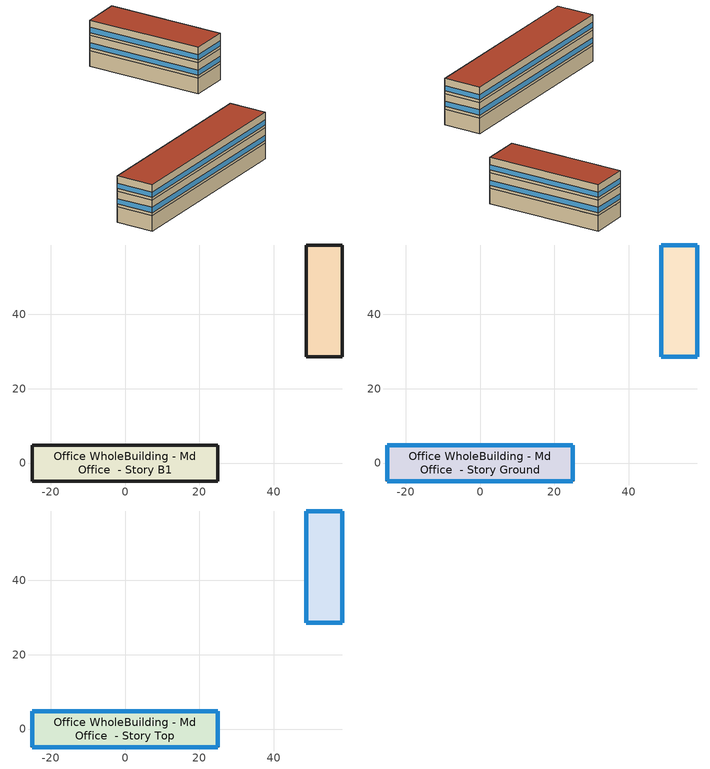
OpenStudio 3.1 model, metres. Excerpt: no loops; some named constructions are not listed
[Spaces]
Office WholeBuilding - Md Office  - Story B1
 floor ground: -24.98,-4.84 -24.98,4.84 24.98,4.84 24.98,-4.84 z-3.96
 wall ground: -24.98,4.84 -24.98,-4.84 24.98,-4.84 24.98,4.84 -24.98,4.84 z-3.96:0
 ceiling adiabatic (Typical Interior Ceiling): 24.98,-4.84 24.98,4.84 -24.98,4.84 -24.98,-4.84 z0
Office WholeBuilding - Md Office  - Story B1 1
 floor ground: 58.43,28.61 48.76,28.61 48.76,58.7 58.43,58.7 z-3.96
 wall ground: 48.76,28.61 58.43,28.61 58.43,58.7 48.76,58.7 48.76,28.61 z-3.96:0
 ceiling adiabatic (Typical Interior Ceiling): 58.43,58.7 48.76,58.7 48.76,28.61 58.43,28.61 z0
Office WholeBuilding - Md Office  - Story Ground
 floor adiabatic (Typical Interior Floor): -24.98,-4.84 -24.98,4.84 24.98,4.84 24.98,-4.84 z0
 wall outside: -24.98,4.84 -24.98,-4.84 24.98,-4.84 24.98,4.84 -24.98,4.84 z0:3.96
 window: 24.96,4.84 -24.96,4.84 / -24.96,-4.84 24.96,-4.84 z0.76:2.07; -24.98,4.81 -24.98,-4.81 / 24.98,-4.81 24.98,4.81 z0.76:2.08
 ceiling adiabatic (Typical Interior Ceiling): 24.98,-4.84 24.98,4.84 -24.98,4.84 -24.98,-4.84 z3.96
Office WholeBuilding - Md Office  - Story Ground 1
 floor adiabatic (Typical Interior Floor): 58.43,28.61 48.76,28.61 48.76,58.7 58.43,58.7 z0
 wall outside: 48.76,28.61 58.43,28.61 58.43,58.7 48.76,58.7 48.76,28.61 z0:3.96
 window: 48.78,28.61 58.4,28.61 / 58.4,58.7 48.78,58.7 z0.76:2.08; 48.76,58.67 48.76,28.64 / 58.43,28.64 58.43,58.67 z0.76:2.07
 ceiling adiabatic (Typical Interior Ceiling): 58.43,58.7 48.76,58.7 48.76,28.61 58.43,28.61 z3.96
Office WholeBuilding - Md Office  - Story Top
 floor adiabatic (Typical Interior Floor): -24.98,-4.84 -24.98,4.84 24.98,4.84 24.98,-4.84 z3.96
 wall outside: -24.98,4.84 -24.98,-4.84 24.98,-4.84 24.98,4.84 -24.98,4.84 z3.96:7.92
 window: -24.98,4.81 -24.98,-4.81 / 24.98,-4.81 24.98,4.81 z4.72:6.04; 24.96,4.84 -24.96,4.84 / -24.96,-4.84 24.96,-4.84 z4.72:6.03
 roof outside: 24.98,-4.84 24.98,4.84 -24.98,4.84 -24.98,-4.84 z7.92
Office WholeBuilding - Md Office  - Story Top 1
 floor adiabatic (Typical Interior Floor): 58.43,28.61 48.76,28.61 48.76,58.7 58.43,58.7 z3.96
 wall outside: 48.76,28.61 58.43,28.61 58.43,58.7 48.76,58.7 48.76,28.61 z3.96:7.92
 window: 48.78,28.61 58.4,28.61 / 58.4,58.7 48.78,58.7 z4.72:6.04; 48.76,58.67 48.76,28.64 / 58.43,28.64 58.43,58.67 z4.72:6.03
 roof outside: 58.43,58.7 48.76,58.7 48.76,28.61 58.43,28.61 z7.92
[Schedule:Ruleset]
Name | Default Day Schedule | Summer Design Day Schedule | Winter Design Day Schedule
Clothing Schedule | Clothing Schedule Default Winter Clothes
OfficeMedium INFIL_SCH_PNNL | OfficeMedium INFIL_SCH_PNNL Default | OfficeMedium INFIL_SCH_PNNL Summer Design Day | OfficeMedium INFIL_SCH_PNNL Winter Design Day
OfficeMedium BLDG_SWH_SCH | OfficeMedium BLDG_SWH_SCH Default | OfficeMedium BLDG_SWH_SCH Summer Design Day | OfficeMedium BLDG_SWH_SCH Winter Design Day
[Schedule:Day]
Clothing Schedule Default Winter Clothes; OfficeMedium INFIL_SCH_PNNL Default: 24, 0, 1
Clothing Schedule Summer Clothes: 24, 0, 0.5
Air Velocity Schedule Default; Fraction Sensible - 0.2 Default: 24, 0, 0.2
Work Efficiency Schedule Default: 24, 0, 0
OfficeMedium BLDG_OCC_SCH Sat Day: 6, 0, 0, 8, 0, 0.1, 12, 0, 0.3, 17, 0, 0.1, 19, 0, 0.05, 24, 0, 0
OfficeMedium BLDG_OCC_SCH Wkdy Day: 6, 0, 0, 7, 0, 0.1, 8, 0, 0.2, 12, 0, 0.95, 13, 0, 0.5, 17, 0, 0.95, 18, 0, 0.3, 22, 0, 0.1, 24, 0, 0.05
OfficeMedium BLDG_LIGHT_SCH_2004 Sat Day: 6, 0, 0.05, 8, 0, 0.1, 12, 0, 0.3, 17, 0, 0.15, 24, 0, 0.05
OfficeMedium BLDG_LIGHT_SCH_2004 Sun Day; Fraction Latent - 0.05 Default: 24, 0, 0.05
OfficeMedium BLDG_LIGHT_SCH_2004 Wkdy Day: 5, 0, 0.05, 7, 0, 0.1, 8, 0, 0.3, 17, 0, 0.9, 18, 0, 0.5, 20, 0, 0.3, 22, 0, 0.2, 23, 0, 0.1, 24, 0, 0.05
OfficeMedium BLDG_EQUIP_SCH_2004 Sat Day: 6, 0, 0.3, 8, 0, 0.4, 12, 0, 0.5, 17, 0, 0.35, 24, 0, 0.3
OfficeMedium BLDG_EQUIP_SCH_2004 Sun Day; Office Shared Service Water Loop Piping Air Velocity - 0.67mph Default: 24, 0, 0.3
OfficeMedium BLDG_EQUIP_SCH_2004 Wkdy Day: 8, 0, 0.4, 12, 0, 0.9, 13, 0, 0.8, 17, 0, 0.9, 18, 0, 0.5, 24, 0, 0.4
OfficeMedium INFIL_SCH_PNNL Summer Design Day; OfficeMedium INFIL_SCH_PNNL SmrDsn|Wkdy Day: 6, 0, 1, 22, 0, 0.25, 24, 0, 1
OfficeMedium INFIL_SCH_PNNL Winter Design Day; OfficeMedium INFIL_SCH_PNNL WntrDsn|Sat Day: 6, 0, 1, 18, 0, 0.25, 24, 0, 1
6 space(s) Occ Sch Sunday 1: 5, 0, 0, 6, 0, 0.00414583, 17, 0, 0, 18, 0, 0.00414583, 24, 0, 0
6 space(s) Occ Sch Saturday 1: 5, 0, 0, 6, 0, 0.00829167, 7, 0, 0, 8, 0, 0.0165833, 11, 0, 0, 12, 0, 0.0165833, 16, 0, 0, 17, 0, 0.00414583, 18, 0, 0, 19, 0, 0.00414583, 24, 0, 0
6 space(s) Occ Sch Sunday 2; 6 space(s) Occ Sch Sunday 3: 5, 0, 0, 6, 0, 1, 17, 0, 0, 18, 0, 1, 24, 0, 0
6 space(s) Occ Sch Saturday 2; 6 space(s) Occ Sch Saturday 3: 5, 0, 0, 6, 0, 1, 7, 0, 0, 8, 0, 1, 11, 0, 0, 12, 0, 1, 16, 0, 0, 17, 0, 1, 18, 0, 0, 19, 0, 1, 24, 0, 0
OfficeMedium BLDG_SWH_SCH Default: 6, 0, 0, 11, 0, 0.04, 13, 0, 0.06, 14, 0, 0.09, 15, 0, 0.06, 18, 0, 0.04, 24, 0, 0
OfficeMedium BLDG_SWH_SCH Summer Design Day; OfficeMedium BLDG_SWH_SCH SmrDsn|Wkdy Day: 6, 0, 0, 7, 0, 0.07, 8, 0, 0.19, 9, 0, 0.35, 10, 0, 0.38, 11, 0, 0.39, 12, 0, 0.47, 13, 0, 0.57, 14, 0, 0.54, 15, 0, 0.34, 16, 0, 0.33, 17, 0, 0.44, 18, 0, 0.26, 19, 0, 0.21, 20, 0, 0.15, 21, 0, 0.17, 22, 0, 0.08, 24, 0, 0.05
OfficeMedium BLDG_SWH_SCH Winter Design Day; OfficeMedium BLDG_SWH_SCH WntrDsn|Sat Day: 6, 0, 0, 7, 0, 0.07, 8, 0, 0.11, 9, 0, 0.15, 10, 0, 0.21, 11, 0, 0.19, 12, 0, 0.23, 13, 0, 0.2, 14, 0, 0.19, 15, 0, 0.15, 16, 0, 0.13, 17, 0, 0.14, 19, 0, 0.07, 24, 0, 0
Mixed Water At Faucet Temp - 140F Default; Service Water Loop Temp - 140F Default: 24, 0, 60
Water Heater Ambient Temp Schedule - 71.6f Default: 24, 0, 22
Office Shared Service Water Loop Piping Air Temp - 70F Default: 24, 0, 21.1111
OfficeMedium HTGSETP_SCH_PACU_VAV_bot Sat Day: 5, 0, 15.6, 17, 0, 21, 24, 0, 15.6
OfficeMedium HTGSETP_SCH_PACU_VAV_bot Wkdy Day: 5, 0, 15.6, 22, 0, 21, 24, 0, 15.6
OfficeMedium CLGSETP_SCH_NO_SETBACK Default|WntrDsn|Sat|Wkdy Day: 24, 0, 24
Hot Water Loop Temp - 180F Default: 24, 0, 82.2222
[Schedule:Rule] Date Specification Type=DateRange; Start Day=1
Name | Schedule Ruleset | Rule Order | Day Schedule | Start Month | End Month | End Day | Apply Monday | Apply Tuesday | Apply Wednesday | Apply Thursday | Apply Friday | Apply Saturday
Schedule Rule 1 | Clothing Schedule | 0 | Clothing Schedule Summer Clothes | 5 | 9 | 30
Schedule Rule 10 | OfficeMedium INFIL_SCH_PNNL | 1 | OfficeMedium INFIL_SCH_PNNL SmrDsn|Wkdy Day | 1 | 12 | 31 | Yes | Yes | Yes | Yes | Yes
Schedule Rule 11 | OfficeMedium INFIL_SCH_PNNL | 0 | OfficeMedium INFIL_SCH_PNNL WntrDsn|Sat Day | 1 | 12 | 31 |  |  |  |  |  | Yes
Schedule Rule 12 | OfficeMedium BLDG_SWH_SCH | 1 | OfficeMedium BLDG_SWH_SCH SmrDsn|Wkdy Day | 1 | 12 | 31 | Yes | Yes | Yes | Yes | Yes
Schedule Rule 13 | OfficeMedium BLDG_SWH_SCH | 0 | OfficeMedium BLDG_SWH_SCH WntrDsn|Sat Day | 1 | 12 | 31 |  |  |  |  |  | Yes
